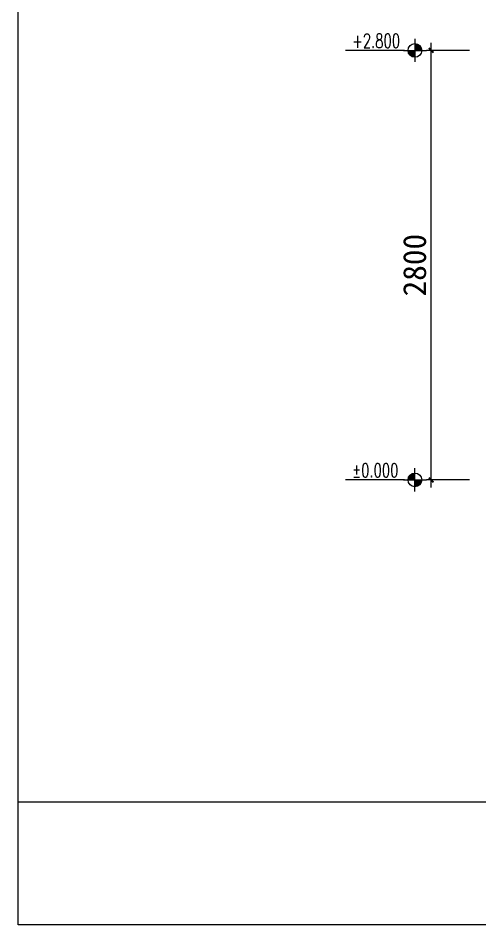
# Model space of a CAD drawing. Header units: millimetres. Extents: x 110215 to 630040, y -488650 to 141897.
# Drawn here: x 570051 to 573063, y 121786 to 127696 of the extents above; entities that cross this region are included whole.
import ezdxf

# ---------------------------------------------------------------- set-up
doc = ezdxf.new("R2010")
doc.units = ezdxf.units.MM
doc.header["$LTSCALE"] = 1000
doc.layers.get('Defpoints').update_dxf_attribs({"color": 2})
doc.layers.add('0-118标注', color=2, linetype='Continuous')
doc.styles.add('DIM_FONT', font='SIMPLEX', dxfattribs={"width": 0.7, "bigfont": 'GBCBIG'})
doc.styles.add('黑体', font='simhei.ttf')
doc.dimstyles.new('50', dxfattribs={"dimscale": 50, "dimtxt": 3, "dimasz": 0.6, "dimexe": 0.6, "dimexo": 0.6, "dimtad": 1, "dimdec": 0, "dimdsep": 46, "dimtxsty": '黑体', "dimblk1": 'ARCHTICK', "dimblk2": 'ARCHTICK', "dimsah": 1, "dimcen": 0, "dimdle": 1, "dimclrd": 251, "dimclre": 251, "dimclrt": 2, "dimadec": 0, "dimazin": 0, "dimtfac": 1, "dimtdec": 0, "dimtix": 1, "dimtmove": 2, "dimatfit": 3, "dimldrblk": 'DOT', "dimfxl": 0, "dimtolj": 1, "dimtzin": 0, "dimarcsym": 0})

# ---------------------------------------------------------------- blocks, each defined once
blk = doc.blocks.new('_ArchTick')
at = {"color": 0, "linetype": 'ByBlock', "const_width": 0.4}
blk.add_lwpolyline([(-0.5, -0.5), (0.5, 0.5)], dxfattribs=at)
blk = doc.blocks.new('*D565')
at = {"color": 251, "lineweight": -2, "transparency": 16777216}
for p, q in [((572745.5, 124636.1), (572745.5, 127536.1)), ((572995.5, 127486.1), (572715.5, 127486.1)), ((572995.5, 124686.1), (572715.5, 124686.1))]:
    blk.add_line(p, q, dxfattribs=at)
at = {"layer": 'Defpoints', "color": 0, "transparency": 16777216}
for p in [(572745.5, 127486.1), (573145.5, 127486.1), (573145.5, 124686.1)]:
    blk.add_point(p, dxfattribs=at)
at = {"color": 251, "lineweight": -2, "transparency": 16777216, "xscale": 30, "yscale": 30, "zscale": 30}
for p, rotation in [((572745.5, 127486.1), 90), ((572745.5, 124686.1), 270)]:
    blk.add_blockref('_ArchTick', p, dxfattribs=dict(at, rotation=rotation))
at = {"color": 2, "transparency": 16777216, "insert": (572638.4, 126086.1), "char_height": 150, "attachment_point": 5, "rotation": 90, "style": '黑体'}
blk.add_mtext('\\A1;2800', dxfattribs=at)
blk = doc.blocks.new('_DOT')
at = {"color": 0, "linetype": 'ByBlock'}
blk.add_line((-0.5, 0), (-1, 0), dxfattribs=at)
at = {"color": 0, "linetype": 'ByBlock', "const_width": 0.5}
blk.add_lwpolyline([(-0.25, 0, 1), (0.25, 0, 1)], format="xyb", close=True, dxfattribs=at)
blk = doc.blocks.new('*U702')
at = {"extrusion": (0, 0, -1)}
for points in [[(0, 0), (1.5, 0, 0.414214), (0, 1.5)], [(0, 0), (-1.5, 0, 0.414214), (0, -1.5)]]:
    blk.add_hatch(color=256, dxfattribs=at).paths.add_polyline_path(points)
for p, q in [((0, -2.52), (0, 2.52)), ((-2.25, 0), (-15.09, 0)), ((-2.52, 0), (2.52, 0))]:
    blk.add_line(p, q)
blk.add_circle((0, 0), 1.5)
at = {"style": 'DIM_FONT', "width": 0.7, "flags": 8}
blk.add_attdef('%%P0.000', (-13.68, -0.59), '', height=3, dxfattribs=at)
blk = doc.blocks.new('*U703')
at = {"extrusion": (0, 0, -1)}
for points in [[(0, 0), (1.5, 0, -0.414214), (0, -1.5)], [(0, 0), (-1.5, 0, -0.414214), (0, 1.5)]]:
    blk.add_hatch(color=256, dxfattribs=at).paths.add_polyline_path(points)
for p, q in [((0, 2.52), (0, -2.52)), ((-2.25, 0), (-15.09, 0)), ((-2.52, 0), (2.52, 0))]:
    blk.add_line(p, q)
blk.add_circle((0, 0), 1.5)
at = {"style": 'DIM_FONT', "width": 0.7, "flags": 8}
blk.add_attdef('%%P0.000', (-13.68, 0.59), '', height=3, dxfattribs=at)

msp = doc.modelspace()

# ---------------------------------------------------------------- linework, layer by layer
msp.add_line((595596.8, 122585.6), (570051.4, 122585.6))
msp.add_lwpolyline([(570051.4, 141896.8), (595596.8, 141896.8), (595596.8, 121785.6), (570051.4, 121785.6)], close=True)

# ---------------------------------------------------------------- block references
at = {"layer": '0-118标注'}
ref = msp.add_blockref('*U703', (572639.9, 127486.1), dxfattribs=dict(at, xscale=30, yscale=30, zscale=30))
ref.add_attrib('%%P0.000', '+2.800', (572229.4, 127503.8), dxfattribs={"layer": '0', "color": 7, "height": 90, "style": 'DIM_FONT', "width": 0.7, "flags": 8})
ref = msp.add_blockref('*U702', (572639.9, 124686.1), dxfattribs=dict(at, xscale=30, yscale=30, zscale=30))
ref.add_attrib('%%P0.000', '±0.000', (572229.4, 124703.8), dxfattribs={"layer": '0', "color": 7, "height": 90, "style": 'DIM_FONT', "width": 0.7, "flags": 8})

# ---------------------------------------------------------------- dimensions: what is measured, and where the dimension line sits
dim = msp.add_linear_dim(base=(572745.5, 127486.1), p1=(573145.5, 124686.1), p2=(573145.5, 127486.1), angle=90, dimstyle='50', override={"dimfxl": 5, "dimarcsym": 1})
dim.commit()
dim.dimension.update_dxf_attribs({"geometry": '*D565', "text_midpoint": (572638.4, 126086.1)})

doc.saveas('drawing.dxf')
